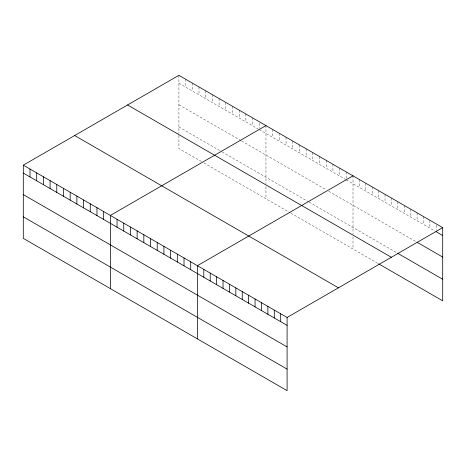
<?xml version="1.0" encoding="UTF-8"?>
<svg xmlns="http://www.w3.org/2000/svg" width="466" height="466" viewBox="0 0 466 466"><rect width="100%" height="100%" fill="white"/><g stroke="black" fill="none" stroke-linecap="round" stroke-linejoin="round"><path stroke-width="0.35" stroke-dasharray="2.33 1.75" d="M178.909 83.222L258.048 128.913M259.265 129.618L345.708 179.526M346.314 179.876L435.127 231.153M178.909 104.774L241.004 140.621M241.609 140.977L326.223 189.825M328.658 191.235L415.911 241.604M178.909 126.973L221.519 151.578M222.131 151.928L308.574 201.836M309.179 202.186L396.688 252.712M201.434 161.527L178.909 148.526L178.909 134.161M203.869 162.937L290.312 212.84M290.918 213.195L378.054 263.5M436.293 225.369L436.293 230.39M429.885 220.237L429.885 228.124M423.483 216.539L423.483 224.426M417.076 212.84L417.076 220.727M410.668 209.141L410.668 217.028M404.261 205.442L404.261 213.329M397.853 201.743L397.853 209.63M391.452 198.044L391.452 205.931M385.044 194.345L385.044 202.232M378.637 190.646L378.637 198.539M372.229 186.948L372.229 194.84M365.822 183.249L365.822 191.142M359.42 179.55L359.42 187.443M353.012 175.851L353.012 233.955M353.012 236.833L353.012 249.042M346.314 171.989L346.314 178.443M339.621 168.121L339.621 176.008M332.922 164.253L332.922 172.146M326.223 160.391L326.223 168.278M319.53 156.524L319.53 164.411M312.832 152.656L312.832 160.543M306.139 148.794L306.139 156.681M299.44 144.926L299.44 152.813M292.747 141.058L292.747 148.945M286.048 137.19L286.048 145.083M279.35 133.328L279.35 141.215M272.657 129.461L272.657 137.348M265.958 125.593L265.958 183.697M265.958 186.575L265.958 198.784M259.265 123.164L259.265 128.185M252.566 117.863L252.566 125.75M245.873 113.995L245.873 121.882M239.175 110.133L239.175 118.02M232.476 106.265L232.476 114.153M225.783 102.398L225.783 110.285M219.084 98.536L219.084 106.423M212.391 94.668L212.391 102.555M205.692 90.8L205.692 98.687M198.999 86.932L198.999 94.825M192.301 83.07L192.301 90.957M185.602 79.203L185.602 87.09M178.909 75.335L178.909 133.439"/><path stroke-width="0.7" d="M23.3 165.174L287.091 317.474L287.091 390.665L23.3 238.365L23.3 165.174L178.909 75.335L442.7 227.635L442.7 300.826L378.637 263.838M265.958 125.593L110.349 215.432L110.349 288.623M353.012 175.851L197.403 265.696L197.403 338.881M287.091 317.474L442.7 227.635M436.293 231.823L442.7 235.522M417.076 242.279L442.7 257.075M397.853 253.382L442.7 279.274M127.556 104.984L391.347 257.284M74.653 135.53L338.444 287.831M23.3 173.067L287.091 325.361M23.3 194.613L287.091 346.914M23.3 216.818L287.091 369.113M280.683 313.775L280.683 321.662M274.282 310.076L274.282 317.963M267.874 306.378L267.874 314.265M261.467 302.679L261.467 310.566M255.059 298.98L255.059 306.867M248.652 295.281L248.652 303.168M242.25 291.582L242.25 299.475M235.843 287.883L235.843 295.776M229.435 284.184L229.435 292.077M223.028 280.485L223.028 288.378M216.62 276.787L216.62 284.679M210.213 273.093L210.213 280.981M203.811 269.395L203.811 277.282M190.705 261.828L190.705 269.715M184.012 257.96L184.012 265.847M177.313 254.092L177.313 261.985M170.62 250.23L170.62 258.117M163.921 246.363L163.921 254.25M157.223 242.495L157.223 250.388M150.53 238.633L150.53 246.52M143.831 234.765L143.831 242.652M137.138 230.897L137.138 238.784M130.439 227.035L130.439 234.922M123.746 223.167L123.746 231.054M117.048 219.3L117.048 227.187M103.656 211.57L103.656 219.457M96.957 207.702L96.957 215.589M90.264 203.834L90.264 211.727M83.565 199.972L83.565 207.859M76.873 196.104L76.873 203.992M70.174 192.237L70.174 200.124M63.475 188.375L63.475 196.262M56.782 184.507L56.782 192.394M50.083 180.639L50.083 188.526M43.39 176.777L43.39 184.664M36.692 172.909L36.692 180.796M29.999 169.041L29.999 176.929"/></g></svg>
